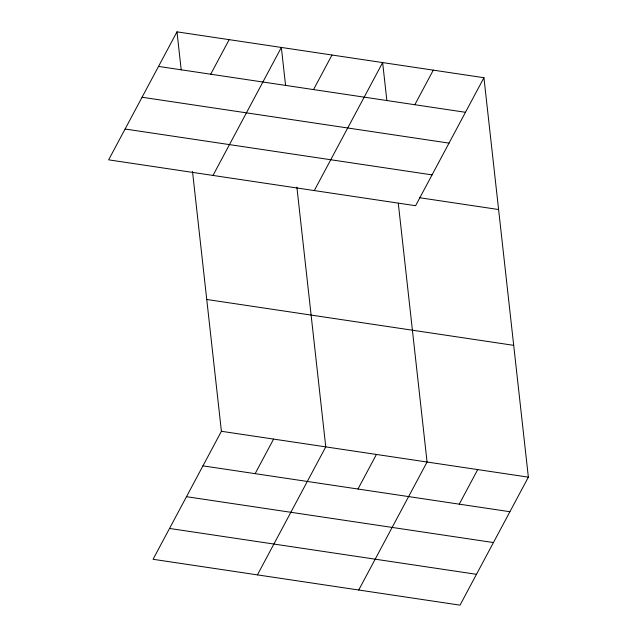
<?xml version="1.0" encoding="UTF-8"?>
<svg xmlns="http://www.w3.org/2000/svg" width="637" height="637" viewBox="0 0 637 637"><rect width="100%" height="100%" fill="white"/><g stroke="black" fill="none" stroke-linecap="round" stroke-linejoin="round"><path stroke-width="0.96" d="M176.982 31.85L108.64 159.847L415.595 205.711L483.937 77.714L176.982 31.85L181.219 69.927M210.704 74.218L229.161 39.645M213.005 175.438L281.347 47.441L285.583 85.525M313.531 89.578L331.996 55.013M314.296 190.574L382.638 62.577L386.874 100.662M192.517 171.536L221.405 431.289L153.063 559.286L460.018 605.15L528.36 477.153L483.937 77.714M414.83 104.715L433.287 70.15M255.134 473.657L273.591 439.084M257.428 574.877L325.77 446.887L296.882 187.135M357.962 489.025L376.419 454.452M358.727 590.013L427.069 462.024L398.284 203.251M459.253 504.154L477.718 469.588M158.525 66.415L465.48 112.287M142.059 97.246L449.013 143.118M125.099 129.016L432.053 174.88M419.703 197.741L498.596 209.533M206.746 299.478L513.701 345.342M221.405 431.289L528.36 477.153M202.948 465.862L509.903 511.726M186.49 496.693L493.444 542.557M169.53 528.455L476.484 574.319"/></g></svg>
